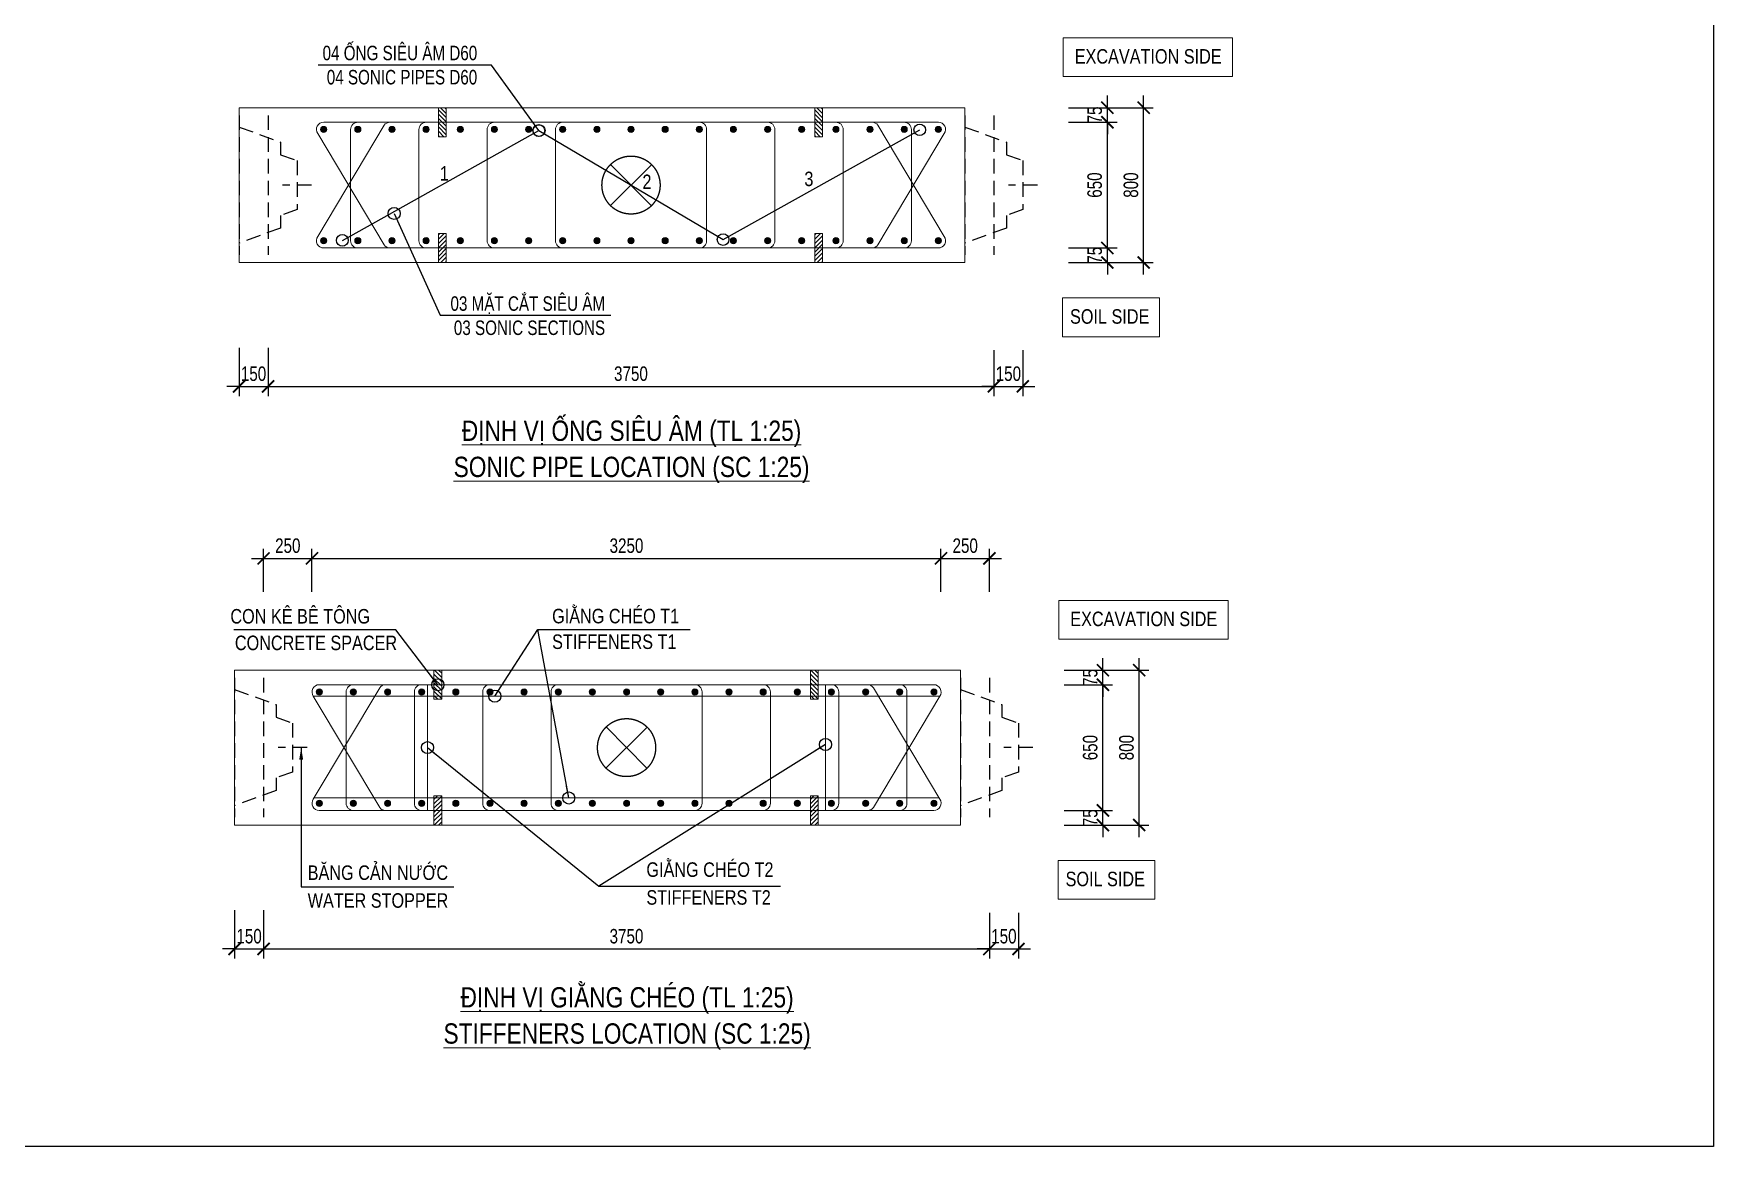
# Model space of a CAD drawing. Header units: millimetres. Extents: x 2746337 to 7547699, y -363432 to 15720.
# Drawn here: x 3215177 to 3249893, y -363432 to -340429 of the extents above; entities that cross this region are included whole.
import ezdxf
from ezdxf.enums import TextEntityAlignment as Align

# ---------------------------------------------------------------- set-up
doc = ezdxf.new("R2010")
doc.units = ezdxf.units.MM
doc.header["$LTSCALE"] = 1200
doc.header["$PDMODE"] = 3
doc.linetypes.add('CENTER', pattern=[2, 1.25, -0.25, 0.25, -0.25])
doc.linetypes.add('HIDDEN', pattern=[0.375, 0.25, -0.125])
for name, color, linetype, lineweight in [('5', 5, 'Continuous', 13), ('BOUND', 3, 'Continuous', 20), ('CWS', 8, 'HIDDEN', 9), ('ENOTE', 2, 'Continuous', 15), ('GRID', 74, 'CENTER', 15), ('K-THUOC', 1, 'Continuous', 18), ('LEADER', 8, 'Continuous', 9), ('MCT', 6, 'Continuous', 20), ('PIPE60', 1, 'Continuous', 25), ('T2HI', 4, 'HIDDEN', 13), ('TEXTMA', 2, 'Continuous', 13), ('TEXTVN', 2, 'Continuous', 20), ('TIE', 4, 'Continuous', 13)]:
    doc.layers.add(name, color=color, linetype=linetype, lineweight=lineweight)
for name, color, linetype in [('CDC.04.HIDDEN', 8, 'HIDDEN'), ('CDC.11.NOTE', 8, 'Continuous'), ('MCSA', 5, 'HIDDEN'), ('MIE', 5, 'HIDDEN')]:
    doc.layers.add(name, color=color, linetype=linetype)
doc.styles.add('DB_Arial', font='arial.ttf', dxfattribs={"width": 0.8})
doc.styles.add('SMTEXT', font='arial.ttf', dxfattribs={"width": 0.75})
doc.dimstyles.new('BSV1-100', dxfattribs={"dimtxt": 300, "dimasz": 250, "dimexe": 200, "dimexo": 0, "dimgap": 108, "dimtad": 1, "dimdec": 0, "dimdsep": 46, "dimtxsty": 'SMTEXT', "dimblk": 'ARCHTICK', "dimcen": 100, "dimdle": 250, "dimclrd": 256, "dimclre": 256, "dimclrt": 1, "dimadec": 0, "dimazin": 0, "dimtfac": 1, "dimtdec": 0, "dimtix": 1, "dimtmove": 2, "dimatfit": 3, "dimfxl": 720, "dimfxlon": 1, "dimtolj": 1, "dimtzin": 0, "dimarcsym": 0})
doc.dimstyles.new('BSV25', dxfattribs={"dimtxt": 300, "dimasz": 250, "dimexe": 200, "dimexo": 0, "dimgap": 108, "dimtad": 1, "dimdec": 0, "dimlfac": 0.25, "dimdsep": 46, "dimtxsty": 'SMTEXT', "dimblk": 'ARCHTICK', "dimcen": 100, "dimdle": 250, "dimclrd": 256, "dimclre": 256, "dimclrt": 2, "dimadec": 0, "dimazin": 0, "dimtfac": 1, "dimtdec": 0, "dimtix": 1, "dimtmove": 2, "dimatfit": 3, "dimfxl": 800, "dimfxlon": 1, "dimtolj": 1, "dimtzin": 0, "dimarcsym": 0})

# ---------------------------------------------------------------- blocks, each defined once
blk = doc.blocks.new('cws800')
at = {"layer": 'CDC.04.HIDDEN'}
for p, q in [((-600, 1440), (-600, -1440)), ((0, 1440), (0, -1440))]:
    blk.add_line(p, q, dxfattribs=at)
for points in [[(0, 1200), (-860, 888), (-860, 627), (-1200, 507), (-1200, -507), (-860, -627), (-860, -888), (0, -1200)], [(-1500, 0), (-900, 0)]]:
    blk.add_lwpolyline(points, dxfattribs=at)
blk = doc.blocks.new('_ArchTick')
at = {"color": 0, "linetype": 'ByBlock', "const_width": 0.15}
blk.add_lwpolyline([(-0.5, -0.5), (0.5, 0.5)], dxfattribs=at)
blk = doc.blocks.new('*D2308')
at = {"layer": 'Defpoints', "color": 0, "transparency": 16777216}
for p in [(3220022, -345001), (3219422, -345161), (3220022, -347722)]:
    blk.add_point(p, dxfattribs=at)
at = {"layer": 'K-THUOC', "lineweight": -2, "transparency": 16777216}
for p, q in [((3219422, -346922), (3219422, -347922)), ((3220022, -346922), (3220022, -347922)), ((3219422, -347722), (3219172, -347722)), ((3219422, -347722), (3220022, -347722)), ((3220022, -347722), (3220272, -347722))]:
    blk.add_line(p, q, dxfattribs=at)
at = {"layer": 'K-THUOC', "lineweight": -2, "transparency": 16777216, "xscale": 250, "yscale": 250, "zscale": 250}
blk.add_blockref('_ArchTick', (3219422, -347722), dxfattribs=at)
at = {"layer": 'K-THUOC', "lineweight": -2, "transparency": 16777216, "xscale": 250, "yscale": 250, "zscale": 250, "rotation": 180}
blk.add_blockref('_ArchTick', (3220022, -347722), dxfattribs=at)
at = {"layer": 'K-THUOC', "color": 2, "transparency": 16777216, "insert": (3219722, -347461), "char_height": 300, "attachment_point": 5, "style": 'SMTEXT'}
blk.add_mtext('\\A1;150', dxfattribs=at)
blk = doc.blocks.new('*D2309')
at = {"layer": 'Defpoints', "color": 0, "transparency": 16777216}
for p in [(3235022, -346972), (3235622, -346972), (3235622, -347722)]:
    blk.add_point(p, dxfattribs=at)
at = {"layer": 'K-THUOC', "lineweight": -2, "transparency": 16777216}
for p, q in [((3235022, -346972), (3235022, -347922)), ((3235622, -346972), (3235622, -347922)), ((3235022, -347722), (3234772, -347722)), ((3235022, -347722), (3235622, -347722)), ((3235622, -347722), (3235872, -347722))]:
    blk.add_line(p, q, dxfattribs=at)
at = {"layer": 'K-THUOC', "lineweight": -2, "transparency": 16777216, "xscale": 250, "yscale": 250, "zscale": 250}
blk.add_blockref('_ArchTick', (3235022, -347722), dxfattribs=at)
at = {"layer": 'K-THUOC', "lineweight": -2, "transparency": 16777216, "xscale": 250, "yscale": 250, "zscale": 250, "rotation": 180}
blk.add_blockref('_ArchTick', (3235622, -347722), dxfattribs=at)
at = {"layer": 'K-THUOC', "color": 2, "transparency": 16777216, "insert": (3235322, -347461), "char_height": 300, "attachment_point": 5, "style": 'SMTEXT'}
blk.add_mtext('\\A1;150', dxfattribs=at)
blk = doc.blocks.new('*D2312')
at = {"layer": 'Defpoints', "color": 0, "transparency": 16777216}
for p in [(3220022, -345001), (3235022, -346972), (3235022, -347722)]:
    blk.add_point(p, dxfattribs=at)
at = {"layer": 'K-THUOC', "lineweight": -2, "transparency": 16777216}
for p, q in [((3220022, -346922), (3220022, -347922)), ((3235022, -346972), (3235022, -347922)), ((3219772, -347722), (3235272, -347722))]:
    blk.add_line(p, q, dxfattribs=at)
at = {"layer": 'K-THUOC', "lineweight": -2, "transparency": 16777216, "xscale": 250, "yscale": 250, "zscale": 250, "rotation": 180}
blk.add_blockref('_ArchTick', (3220022, -347722), dxfattribs=at)
at = {"layer": 'K-THUOC', "lineweight": -2, "transparency": 16777216, "xscale": 250, "yscale": 250, "zscale": 250}
blk.add_blockref('_ArchTick', (3235022, -347722), dxfattribs=at)
at = {"layer": 'K-THUOC', "color": 2, "transparency": 16777216, "insert": (3227522, -347461), "char_height": 300, "attachment_point": 5, "style": 'SMTEXT'}
blk.add_mtext('\\A1;3750', dxfattribs=at)
blk = doc.blocks.new('mct1')
at = {"lineweight": 9}
h = blk.add_hatch(color=256, dxfattribs=at)
h.dxf.hatch_style = 1
h.paths.add_polyline_path([(-16, 0, 1), (16, 0, 1)])
blk.add_circle((0, 0), 16, dxfattribs=at)
blk = doc.blocks.new('sp')
at = {"layer": '5', "lineweight": 20}
h = blk.add_hatch(dxfattribs=at)
h.set_pattern_fill('ANSI31', color=256, scale=500)
h.set_pattern_definition([(45, (0, 0), (-44.194, 44.194), [])])
h.paths.add_polyline_path([(80, 300), (-80, 300), (-80, -300), (80, -300)])
blk.add_lwpolyline([(-80, -300), (80, -300), (80, 300), (-80, 300)], close=True, dxfattribs=at)
blk = doc.blocks.new('*D2314')
at = {"layer": 'Defpoints', "color": 0, "transparency": 16777216}
for p in [(3236618, -341961), (3238118, -341961), (3236618, -345161)]:
    blk.add_point(p, dxfattribs=at)
at = {"layer": 'K-THUOC', "lineweight": -2, "transparency": 16777216}
for p, q in [((3238118, -345411), (3238118, -341711)), ((3237318, -341961), (3238318, -341961)), ((3237318, -345161), (3238318, -345161))]:
    blk.add_line(p, q, dxfattribs=at)
at = {"layer": 'K-THUOC', "lineweight": -2, "transparency": 16777216, "xscale": 250, "yscale": 250, "zscale": 250}
for p, rotation in [((3238118, -341961), 90), ((3238118, -345161), 270)]:
    blk.add_blockref('_ArchTick', p, dxfattribs=dict(at, rotation=rotation))
at = {"layer": 'K-THUOC', "color": 2, "transparency": 16777216, "insert": (3237856, -343561), "char_height": 300, "attachment_point": 5, "rotation": 90, "style": 'SMTEXT'}
blk.add_mtext('\\A1;800', dxfattribs=at)
blk = doc.blocks.new('*D2315')
at = {"layer": 'Defpoints', "color": 0, "transparency": 16777216}
for p in [(3236618, -344861), (3237368, -344861), (3236259, -345161)]:
    blk.add_point(p, dxfattribs=at)
at = {"layer": 'K-THUOC', "lineweight": -2, "transparency": 16777216}
for p, q in [((3237368, -344861), (3237368, -344611)), ((3236618, -344861), (3237568, -344861)), ((3237368, -345161), (3237368, -344861)), ((3236568, -345161), (3237568, -345161)), ((3237368, -345161), (3237368, -345411))]:
    blk.add_line(p, q, dxfattribs=at)
at = {"layer": 'K-THUOC', "lineweight": -2, "transparency": 16777216, "xscale": 250, "yscale": 250, "zscale": 250}
for p, rotation in [((3237368, -344861), 270), ((3237368, -345161), 90)]:
    blk.add_blockref('_ArchTick', p, dxfattribs=dict(at, rotation=rotation))
at = {"layer": 'K-THUOC', "color": 2, "transparency": 16777216, "insert": (3237107, -345011), "char_height": 300, "attachment_point": 5, "rotation": 90, "style": 'SMTEXT'}
blk.add_mtext('\\A1;75', dxfattribs=at)
blk = doc.blocks.new('*D2316')
at = {"layer": 'Defpoints', "color": 0, "transparency": 16777216}
for p in [(3236259, -342261), (3237368, -342261), (3236259, -344861)]:
    blk.add_point(p, dxfattribs=at)
at = {"layer": 'K-THUOC', "lineweight": -2, "transparency": 16777216}
for p, q in [((3236568, -342261), (3237568, -342261)), ((3237368, -345111), (3237368, -342011)), ((3236568, -344861), (3237568, -344861))]:
    blk.add_line(p, q, dxfattribs=at)
at = {"layer": 'K-THUOC', "lineweight": -2, "transparency": 16777216, "xscale": 250, "yscale": 250, "zscale": 250}
for p, rotation in [((3237368, -342261), 90), ((3237368, -344861), 270)]:
    blk.add_blockref('_ArchTick', p, dxfattribs=dict(at, rotation=rotation))
at = {"layer": 'K-THUOC', "color": 2, "transparency": 16777216, "insert": (3237106, -343561), "char_height": 300, "attachment_point": 5, "rotation": 90, "style": 'SMTEXT'}
blk.add_mtext('\\A1;650', dxfattribs=at)
blk = doc.blocks.new('*D2317')
at = {"layer": 'Defpoints', "color": 0, "transparency": 16777216}
for p in [(3236259, -341961), (3236259, -342261), (3237368, -341961)]:
    blk.add_point(p, dxfattribs=at)
at = {"layer": 'K-THUOC', "lineweight": -2, "transparency": 16777216}
for p, q in [((3237368, -341961), (3237368, -341711)), ((3236568, -341961), (3237568, -341961)), ((3236568, -342261), (3237568, -342261)), ((3237368, -342261), (3237368, -341961)), ((3237368, -342261), (3237368, -342511))]:
    blk.add_line(p, q, dxfattribs=at)
at = {"layer": 'K-THUOC', "lineweight": -2, "transparency": 16777216, "xscale": 250, "yscale": 250, "zscale": 250}
for p, rotation in [((3237368, -341961), 270), ((3237368, -342261), 90)]:
    blk.add_blockref('_ArchTick', p, dxfattribs=dict(at, rotation=rotation))
at = {"layer": 'K-THUOC', "color": 2, "transparency": 16777216, "insert": (3237107, -342111), "char_height": 300, "attachment_point": 5, "rotation": 90, "style": 'SMTEXT'}
blk.add_mtext('\\A1;75', dxfattribs=at)
blk = doc.blocks.new('tremie')
at = {"layer": 'MIE', "color": 74, "ltscale": 1000}
for p, q in [((424, -424), (-424, 424)), ((424, 424), (-424, -424))]:
    blk.add_line(p, q, dxfattribs=at)
at = {"layer": 'MIE', "ltscale": 500}
blk.add_circle((0, 0), 600, dxfattribs=at)
blk = doc.blocks.new('*D2298')
at = {"layer": 'Defpoints', "color": 0, "transparency": 16777216}
for p in [(3219330, -356789), (3219930, -356629), (3219930, -359351)]:
    blk.add_point(p, dxfattribs=at)
at = {"layer": 'K-THUOC', "lineweight": -2, "transparency": 16777216}
for p, q in [((3219330, -358551), (3219330, -359551)), ((3219930, -358551), (3219930, -359551)), ((3219330, -359351), (3219080, -359351)), ((3219330, -359351), (3219930, -359351)), ((3219930, -359351), (3220180, -359351))]:
    blk.add_line(p, q, dxfattribs=at)
at = {"layer": 'K-THUOC', "lineweight": -2, "transparency": 16777216, "xscale": 250, "yscale": 250, "zscale": 250}
blk.add_blockref('_ArchTick', (3219330, -359351), dxfattribs=at)
at = {"layer": 'K-THUOC', "lineweight": -2, "transparency": 16777216, "xscale": 250, "yscale": 250, "zscale": 250, "rotation": 180}
blk.add_blockref('_ArchTick', (3219930, -359351), dxfattribs=at)
at = {"layer": 'K-THUOC', "color": 2, "transparency": 16777216, "insert": (3219630, -359089), "char_height": 300, "attachment_point": 5, "style": 'SMTEXT'}
blk.add_mtext('\\A1;150', dxfattribs=at)
blk = doc.blocks.new('*D2299')
at = {"layer": 'Defpoints', "color": 0, "transparency": 16777216}
for p in [(3234930, -358601), (3235530, -358601), (3235530, -359351)]:
    blk.add_point(p, dxfattribs=at)
at = {"layer": 'K-THUOC', "lineweight": -2, "transparency": 16777216}
for p, q in [((3234930, -358601), (3234930, -359551)), ((3235530, -358601), (3235530, -359551)), ((3234930, -359351), (3234680, -359351)), ((3234930, -359351), (3235530, -359351)), ((3235530, -359351), (3235780, -359351))]:
    blk.add_line(p, q, dxfattribs=at)
at = {"layer": 'K-THUOC', "lineweight": -2, "transparency": 16777216, "xscale": 250, "yscale": 250, "zscale": 250}
blk.add_blockref('_ArchTick', (3234930, -359351), dxfattribs=at)
at = {"layer": 'K-THUOC', "lineweight": -2, "transparency": 16777216, "xscale": 250, "yscale": 250, "zscale": 250, "rotation": 180}
blk.add_blockref('_ArchTick', (3235530, -359351), dxfattribs=at)
at = {"layer": 'K-THUOC', "color": 2, "transparency": 16777216, "insert": (3235230, -359089), "char_height": 300, "attachment_point": 5, "style": 'SMTEXT'}
blk.add_mtext('\\A1;150', dxfattribs=at)
blk = doc.blocks.new('*D2300')
at = {"layer": 'Defpoints', "color": 0, "transparency": 16777216}
for p in [(3220930, -351277), (3219930, -351968), (3220930, -351968)]:
    blk.add_point(p, dxfattribs=at)
at = {"layer": 'K-THUOC', "lineweight": -2, "transparency": 16777216}
for p, q in [((3219680, -351277), (3221180, -351277)), ((3219930, -351968), (3219930, -351077)), ((3220930, -351968), (3220930, -351077))]:
    blk.add_line(p, q, dxfattribs=at)
at = {"layer": 'K-THUOC', "lineweight": -2, "transparency": 16777216, "xscale": 250, "yscale": 250, "zscale": 250, "rotation": 180}
blk.add_blockref('_ArchTick', (3219930, -351277), dxfattribs=at)
at = {"layer": 'K-THUOC', "lineweight": -2, "transparency": 16777216, "xscale": 250, "yscale": 250, "zscale": 250}
blk.add_blockref('_ArchTick', (3220930, -351277), dxfattribs=at)
at = {"layer": 'K-THUOC', "color": 2, "transparency": 16777216, "insert": (3220430, -351016), "char_height": 300, "attachment_point": 5, "style": 'SMTEXT'}
blk.add_mtext('\\A1;250', dxfattribs=at)
blk = doc.blocks.new('*D2301')
at = {"layer": 'Defpoints', "color": 0, "transparency": 16777216}
for p in [(3233929, -351277), (3220930, -351968), (3233929, -351968)]:
    blk.add_point(p, dxfattribs=at)
at = {"layer": 'K-THUOC', "lineweight": -2, "transparency": 16777216}
for p, q in [((3220680, -351277), (3234179, -351277)), ((3220930, -351968), (3220930, -351077)), ((3233929, -351968), (3233929, -351077))]:
    blk.add_line(p, q, dxfattribs=at)
at = {"layer": 'K-THUOC', "lineweight": -2, "transparency": 16777216, "xscale": 250, "yscale": 250, "zscale": 250, "rotation": 180}
blk.add_blockref('_ArchTick', (3220930, -351277), dxfattribs=at)
at = {"layer": 'K-THUOC', "lineweight": -2, "transparency": 16777216, "xscale": 250, "yscale": 250, "zscale": 250}
blk.add_blockref('_ArchTick', (3233929, -351277), dxfattribs=at)
at = {"layer": 'K-THUOC', "color": 2, "transparency": 16777216, "insert": (3227430, -351016), "char_height": 300, "attachment_point": 5, "style": 'SMTEXT'}
blk.add_mtext('\\A1;3250', dxfattribs=at)
blk = doc.blocks.new('*D2302')
at = {"layer": 'Defpoints', "color": 0, "transparency": 16777216}
for p in [(3219930, -356629), (3234930, -358601), (3234930, -359351)]:
    blk.add_point(p, dxfattribs=at)
at = {"layer": 'K-THUOC', "lineweight": -2, "transparency": 16777216}
for p, q in [((3219930, -358551), (3219930, -359551)), ((3234930, -358601), (3234930, -359551)), ((3219680, -359351), (3235180, -359351))]:
    blk.add_line(p, q, dxfattribs=at)
at = {"layer": 'K-THUOC', "lineweight": -2, "transparency": 16777216, "xscale": 250, "yscale": 250, "zscale": 250, "rotation": 180}
blk.add_blockref('_ArchTick', (3219930, -359351), dxfattribs=at)
at = {"layer": 'K-THUOC', "lineweight": -2, "transparency": 16777216, "xscale": 250, "yscale": 250, "zscale": 250}
blk.add_blockref('_ArchTick', (3234930, -359351), dxfattribs=at)
at = {"layer": 'K-THUOC', "color": 2, "transparency": 16777216, "insert": (3227430, -359089), "char_height": 300, "attachment_point": 5, "style": 'SMTEXT'}
blk.add_mtext('\\A1;3750', dxfattribs=at)
blk = doc.blocks.new('*D2303')
at = {"layer": 'Defpoints', "color": 0, "transparency": 16777216}
for p in [(3234930, -351277), (3233929, -351968), (3234930, -351968)]:
    blk.add_point(p, dxfattribs=at)
at = {"layer": 'K-THUOC', "lineweight": -2, "transparency": 16777216}
for p, q in [((3233679, -351277), (3235180, -351277)), ((3233929, -351968), (3233929, -351077)), ((3234930, -351968), (3234930, -351077))]:
    blk.add_line(p, q, dxfattribs=at)
at = {"layer": 'K-THUOC', "lineweight": -2, "transparency": 16777216, "xscale": 250, "yscale": 250, "zscale": 250, "rotation": 180}
blk.add_blockref('_ArchTick', (3233929, -351277), dxfattribs=at)
at = {"layer": 'K-THUOC', "lineweight": -2, "transparency": 16777216, "xscale": 250, "yscale": 250, "zscale": 250}
blk.add_blockref('_ArchTick', (3234930, -351277), dxfattribs=at)
at = {"layer": 'K-THUOC', "color": 2, "transparency": 16777216, "insert": (3234430, -351016), "char_height": 300, "attachment_point": 5, "style": 'SMTEXT'}
blk.add_mtext('\\A1;250', dxfattribs=at)
blk = doc.blocks.new('*D2304')
at = {"layer": 'Defpoints', "color": 0, "transparency": 16777216}
for p in [(3236526, -353589), (3238026, -353589), (3236526, -356789)]:
    blk.add_point(p, dxfattribs=at)
at = {"layer": 'K-THUOC', "lineweight": -2, "transparency": 16777216}
for p, q in [((3238026, -357039), (3238026, -353339)), ((3237226, -353589), (3238226, -353589)), ((3237226, -356789), (3238226, -356789))]:
    blk.add_line(p, q, dxfattribs=at)
at = {"layer": 'K-THUOC', "lineweight": -2, "transparency": 16777216, "xscale": 250, "yscale": 250, "zscale": 250}
for p, rotation in [((3238026, -353589), 90), ((3238026, -356789), 270)]:
    blk.add_blockref('_ArchTick', p, dxfattribs=dict(at, rotation=rotation))
at = {"layer": 'K-THUOC', "color": 2, "transparency": 16777216, "insert": (3237764, -355189), "char_height": 300, "attachment_point": 5, "rotation": 90, "style": 'SMTEXT'}
blk.add_mtext('\\A1;800', dxfattribs=at)
blk = doc.blocks.new('*D2305')
at = {"layer": 'Defpoints', "color": 0, "transparency": 16777216}
for p in [(3236526, -356489), (3237276, -356489), (3236167, -356789)]:
    blk.add_point(p, dxfattribs=at)
at = {"layer": 'K-THUOC', "lineweight": -2, "transparency": 16777216}
for p, q in [((3236526, -356489), (3237476, -356489)), ((3237276, -356489), (3237276, -356239)), ((3237276, -356789), (3237276, -356489)), ((3236476, -356789), (3237476, -356789)), ((3237276, -356789), (3237276, -357039))]:
    blk.add_line(p, q, dxfattribs=at)
at = {"layer": 'K-THUOC', "lineweight": -2, "transparency": 16777216, "xscale": 250, "yscale": 250, "zscale": 250}
for p, rotation in [((3237276, -356489), 270), ((3237276, -356789), 90)]:
    blk.add_blockref('_ArchTick', p, dxfattribs=dict(at, rotation=rotation))
at = {"layer": 'K-THUOC', "color": 2, "transparency": 16777216, "insert": (3237015, -356639), "char_height": 300, "attachment_point": 5, "rotation": 90, "style": 'SMTEXT'}
blk.add_mtext('\\A1;75', dxfattribs=at)
blk = doc.blocks.new('*D2306')
at = {"layer": 'Defpoints', "color": 0, "transparency": 16777216}
for p in [(3236167, -353889), (3237276, -353889), (3236167, -356489)]:
    blk.add_point(p, dxfattribs=at)
at = {"layer": 'K-THUOC', "lineweight": -2, "transparency": 16777216}
for p, q in [((3237276, -356739), (3237276, -353639)), ((3236476, -353889), (3237476, -353889)), ((3236476, -356489), (3237476, -356489))]:
    blk.add_line(p, q, dxfattribs=at)
at = {"layer": 'K-THUOC', "lineweight": -2, "transparency": 16777216, "xscale": 250, "yscale": 250, "zscale": 250}
for p, rotation in [((3237276, -353889), 90), ((3237276, -356489), 270)]:
    blk.add_blockref('_ArchTick', p, dxfattribs=dict(at, rotation=rotation))
at = {"layer": 'K-THUOC', "color": 2, "transparency": 16777216, "insert": (3237014, -355189), "char_height": 300, "attachment_point": 5, "rotation": 90, "style": 'SMTEXT'}
blk.add_mtext('\\A1;650', dxfattribs=at)
blk = doc.blocks.new('*D2307')
at = {"layer": 'Defpoints', "color": 0, "transparency": 16777216}
for p in [(3236167, -353589), (3237276, -353589), (3236167, -353889)]:
    blk.add_point(p, dxfattribs=at)
at = {"layer": 'K-THUOC', "lineweight": -2, "transparency": 16777216}
for p, q in [((3237276, -353589), (3237276, -353339)), ((3236476, -353589), (3237476, -353589)), ((3237276, -353889), (3237276, -353589)), ((3236476, -353889), (3237476, -353889)), ((3237276, -353889), (3237276, -354139))]:
    blk.add_line(p, q, dxfattribs=at)
at = {"layer": 'K-THUOC', "lineweight": -2, "transparency": 16777216, "xscale": 250, "yscale": 250, "zscale": 250}
for p, rotation in [((3237276, -353589), 270), ((3237276, -353889), 90)]:
    blk.add_blockref('_ArchTick', p, dxfattribs=dict(at, rotation=rotation))
at = {"layer": 'K-THUOC', "color": 2, "transparency": 16777216, "insert": (3237015, -353739), "char_height": 300, "attachment_point": 5, "rotation": 90, "style": 'SMTEXT'}
blk.add_mtext('\\A1;75', dxfattribs=at)

msp = doc.modelspace()

# ---------------------------------------------------------------- linework, layer by layer
msp.add_lwpolyline([(3156375.6, -286280), (3249892.9, -286280), (3249892.9, -363432.4), (3156375.6, -363432.4)], close=True)
at = {"layer": 'BOUND'}
for points in [[(3219422.3, -345160.6), (3234422.3, -345160.6), (3234422.3, -341960.6), (3219422.3, -341960.6)], [(3219330.3, -356788.8), (3234330.3, -356788.8), (3234330.3, -353588.8), (3219330.3, -353588.8)]]:
    msp.add_lwpolyline(points, close=True, dxfattribs=at)
at = {"layer": 'ENOTE'}
for points in [[(3236454.3, -340518.1), (3239954.3, -340518.1), (3239954.3, -341318.1), (3236454.3, -341318.1)], [(3236443.7, -345894.7), (3238443.7, -345894.7), (3238443.7, -346694.7), (3236443.7, -346694.7)], [(3236362.3, -352146.2), (3239862.3, -352146.2), (3239862.3, -352946.2), (3236362.3, -352946.2)], [(3236351.7, -357522.8), (3238351.7, -357522.8), (3238351.7, -358322.8), (3236351.7, -358322.8)]]:
    msp.add_lwpolyline(points, close=True, dxfattribs=at)
at = {"layer": 'MCSA', "color": 5, "ltscale": 1000}
for points in [[(3221557.5, -344702.8), (3225620.9, -342434.3), (3229426.2, -344687)], [(3229426.2, -344687), (3233489.6, -342418.5)]]:
    msp.add_lwpolyline(points, dxfattribs=at)
at = {"layer": 'PIPE60'}
for centre in [(3233489.6, -342418.5), (3225620.9, -342434.3), (3221557.5, -344702.8), (3229426.2, -344687)]:
    msp.add_circle(centre, 120, dxfattribs=at)
at = {"layer": 'T2HI', "color": 1, "ltscale": 1000}
for p, q in [((3223318.8, -353888.8), (3223318.8, -356488.8)), ((3231544.2, -353888.8), (3231544.2, -356488.8)), ((3220956.7, -354123.9), (3233906.3, -354123.9)), ((3220972.8, -356230.3), (3233892.3, -356230.3))]:
    msp.add_line(p, q, dxfattribs=at)
at = {"layer": 'TIE', "lineweight": 20}
for points in [[(3222544, -342260.6, 0.244599), (3222421.2, -342324.6), (3221049.4, -344624.6, 0.6069433), (3221172.3, -344860.6), (3233874.8, -344860.6, 0.6069433), (3233997.6, -344624.6), (3232625.9, -342324.6, 0.244599), (3232503, -342260.6)], [(3232503, -344860.6, 0.244599), (3232625.9, -344796.7), (3233997.6, -342496.7, 0.6069433), (3233874.8, -342260.6), (3221172.3, -342260.6, 0.6069433), (3221049.4, -342496.7), (3222421.2, -344796.7, 0.244599), (3222544, -344860.6)], [(3222452, -353888.8, 0.244599), (3222329.2, -353952.7), (3220957.4, -356252.7, 0.6069433), (3221080.3, -356488.8), (3233782.8, -356488.8, 0.6069433), (3233905.6, -356252.7), (3232533.9, -353952.7, 0.244599), (3232411, -353888.8)], [(3232411, -356488.8, 0.244599), (3232533.9, -356424.9), (3233905.6, -354124.9, 0.6069433), (3233782.8, -353888.8), (3221080.3, -353888.8, 0.6069433), (3220957.4, -354124.9), (3222329.2, -356424.9, 0.244599), (3222452, -356488.8)]]:
    msp.add_lwpolyline(points, format="xyb", dxfattribs=at)
at = {"layer": 'TIE'}
for points in [[(3222328, -344860.6), (3221878, -344860.6, -0.4142136), (3221728, -344710.6), (3221728, -342410.6, -0.4142136), (3221878, -342260.6), (3222328, -342260.6)], [(3223739.3, -344860.6), (3223289.3, -344860.6, -0.4142136), (3223139.3, -344710.6), (3223139.3, -342410.6, -0.4142136), (3223289.3, -342260.6), (3223739.3, -342260.6)], [(3225150.7, -344860.6), (3224700.7, -344860.6, -0.4142136), (3224550.7, -344710.6), (3224550.7, -342410.6, -0.4142136), (3224700.7, -342260.6), (3225150.7, -342260.6)], [(3226562.1, -344860.6), (3226112.1, -344860.6, -0.4142136), (3225962.1, -344710.6), (3225962.1, -342410.6, -0.4142136), (3226112.1, -342260.6), (3226562.1, -342260.6)], [(3228484.9, -344860.6), (3228934.9, -344860.6, 0.4142136), (3229084.9, -344710.6), (3229084.9, -342410.6, 0.4142136), (3228934.9, -342260.6), (3228484.9, -342260.6)], [(3229896.3, -344860.6), (3230346.3, -344860.6, 0.4142136), (3230496.3, -344710.6), (3230496.3, -342410.6, 0.4142136), (3230346.3, -342260.6), (3229896.3, -342260.6)], [(3231307.7, -344860.6), (3231757.7, -344860.6, 0.4142136), (3231907.7, -344710.6), (3231907.7, -342410.6, 0.4142136), (3231757.7, -342260.6), (3231307.7, -342260.6)], [(3232719.1, -344860.6), (3233169.1, -344860.6, 0.4142136), (3233319.1, -344710.6), (3233319.1, -342410.6, 0.4142136), (3233169.1, -342260.6), (3232719.1, -342260.6)], [(3222236, -356488.8), (3221786, -356488.8, -0.4142136), (3221636, -356338.8), (3221636, -354038.8, -0.4142136), (3221786, -353888.8), (3222236, -353888.8)], [(3223647.3, -356488.8), (3223197.3, -356488.8, -0.4142136), (3223047.3, -356338.8), (3223047.3, -354038.8, -0.4142136), (3223197.3, -353888.8), (3223647.3, -353888.8)], [(3225058.7, -356488.8), (3224608.7, -356488.8, -0.4142136), (3224458.7, -356338.8), (3224458.7, -354038.8, -0.4142136), (3224608.7, -353888.8), (3225058.7, -353888.8)], [(3226470.1, -356488.8), (3226020.1, -356488.8, -0.4142136), (3225870.1, -356338.8), (3225870.1, -354038.8, -0.4142136), (3226020.1, -353888.8), (3226470.1, -353888.8)], [(3228392.9, -356488.8), (3228842.9, -356488.8, 0.4142136), (3228992.9, -356338.8), (3228992.9, -354038.8, 0.4142136), (3228842.9, -353888.8), (3228392.9, -353888.8)], [(3229804.3, -356488.8), (3230254.3, -356488.8, 0.4142136), (3230404.3, -356338.8), (3230404.3, -354038.8, 0.4142136), (3230254.3, -353888.8), (3229804.3, -353888.8)], [(3231215.7, -356488.8), (3231665.7, -356488.8, 0.4142136), (3231815.7, -356338.8), (3231815.7, -354038.8, 0.4142136), (3231665.7, -353888.8), (3231215.7, -353888.8)], [(3232627.1, -356488.8), (3233077.1, -356488.8, 0.4142136), (3233227.1, -356338.8), (3233227.1, -354038.8, 0.4142136), (3233077.1, -353888.8), (3232627.1, -353888.8)]]:
    msp.add_lwpolyline(points, format="xyb", dxfattribs=at)

# ---------------------------------------------------------------- block references
at = {"layer": 'CWS', "xscale": -1}
for p in [(3219422.3, -343560.6), (3234422.3, -343560.6), (3219330.3, -355188.8), (3234330.3, -355188.8)]:
    msp.add_blockref('cws800', p, dxfattribs=at)
at = {"layer": 'ENOTE', "xscale": -1}
for p in [(3223623.1, -342260.6), (3231402.5, -342260.6), (3223531.1, -353888.8), (3231310.5, -353888.8)]:
    msp.add_blockref('sp', p, dxfattribs=at)
at = {"layer": 'ENOTE', "rotation": 180}
for p in [(3223623.1, -344860.6), (3231402.5, -344860.6), (3223531.1, -356488.8), (3231310.5, -356488.8)]:
    msp.add_blockref('sp', p, dxfattribs=at)
at = {"layer": 'GRID', "rotation": 269.672406155841}
for p in [(3227523.5, -343560.6), (3227431.5, -355188.8)]:
    msp.add_blockref('tremie', p, dxfattribs=at)
at = {"layer": 'MCT', "xscale": -4, "yscale": 4, "zscale": 4, "rotation": 180}
for p in [(3221172.3, -342410.6), (3221878, -342410.6), (3222583.6, -342410.6), (3223289.3, -342410.6), (3223995, -342410.6), (3224700.7, -342410.6), (3225406.4, -342410.6), (3226112.1, -342410.6), (3226817.8, -342410.6), (3227523.5, -342410.6), (3228229.2, -342410.6), (3228934.9, -342410.6), (3229640.6, -342410.6), (3230346.3, -342410.6), (3231052, -342410.6), (3231757.7, -342410.6), (3232463.4, -342410.6), (3233169.1, -342410.6), (3233874.8, -342410.6), (3221080.3, -354038.8), (3221786, -354038.8), (3222491.7, -354038.8), (3223197.3, -354038.8), (3223903, -354038.8), (3224608.7, -354038.8), (3225314.4, -354038.8), (3226020.1, -354038.8), (3226725.8, -354038.8), (3227431.5, -354038.8), (3228137.2, -354038.8), (3228842.9, -354038.8), (3229548.6, -354038.8), (3230254.3, -354038.8), (3230960, -354038.8), (3231665.7, -354038.8), (3232371.4, -354038.8), (3233077.1, -354038.8), (3233782.8, -354038.8)]:
    msp.add_blockref('mct1', p, dxfattribs=at)
at = {"layer": 'MCT', "xscale": 4, "yscale": 4, "zscale": 4}
for p in [(3221172.3, -344710.6), (3221878, -344710.6), (3222583.6, -344710.6), (3223289.3, -344710.6), (3223995, -344710.6), (3224700.7, -344710.6), (3225406.4, -344710.6), (3226112.1, -344710.6), (3226817.8, -344710.6), (3227523.5, -344710.6), (3228229.2, -344710.6), (3228934.9, -344710.6), (3229640.6, -344710.6), (3230346.3, -344710.6), (3231052, -344710.6), (3231757.7, -344710.6), (3232463.4, -344710.6), (3233169.1, -344710.6), (3233874.8, -344710.6), (3221080.3, -356338.8), (3221786, -356338.8), (3222491.7, -356338.8), (3223197.3, -356338.8), (3223903, -356338.8), (3224608.7, -356338.8), (3225314.4, -356338.8), (3226020.1, -356338.8), (3226725.8, -356338.8), (3227431.5, -356338.8), (3228137.2, -356338.8), (3228842.9, -356338.8), (3229548.6, -356338.8), (3230254.3, -356338.8), (3230960, -356338.8), (3231665.7, -356338.8), (3232371.4, -356338.8), (3233077.1, -356338.8), (3233782.8, -356338.8)]:
    msp.add_blockref('mct1', p, dxfattribs=at)

# ---------------------------------------------------------------- texts
at = {"layer": 'TEXTMA', "style": 'DB_Arial', "width": 0.8}
for s, p in [('BĂNG CẢN NƯỚC', (3220841.5, -357923.8)), ('WATER STOPPER', (3220841.5, -358498.8))]:
    msp.add_text(s, height=300, rotation=360, dxfattribs=at).set_placement(p)
at = {"layer": 'TEXTVN', "lineweight": 20, "style": 'SMTEXT', "width": 0.75}
for s, p in [('04 ỐNG SIÊU ÂM D60', (3224345, -340980)), ('04 SONIC PIPES D60', (3224345, -341480)), ('03 MẶT CẮT SIÊU ÂM', (3226988, -346159.8)), ('03 SONIC SECTIONS', (3226988, -346659.8))]:
    msp.add_text(s, height=300, dxfattribs=at).set_placement(p, align=Align.RIGHT)
at = {"layer": 'TEXTVN', "style": 'DB_Arial', "width": 0.8}
for p in [(3236693.5, -341049.8), (3236601.5, -352677.9)]:
    msp.add_text('EXCAVATION SIDE', height=300, dxfattribs=at).set_placement(p)
for s, p in [('1', (3223667.4, -343467.4)), ('2', (3227852.4, -343642.3)), ('3', (3231199.5, -343582.4))]:
    msp.add_text(s, height=300, rotation=360, dxfattribs=at).set_placement(p, align=Align.CENTER)
for p in [(3238235.8, -346426.4), (3238143.8, -358054.5)]:
    msp.add_text('SOIL SIDE', height=300, dxfattribs=at).set_placement(p, align=Align.RIGHT)
for s, p in [('%%UĐỊNH VỊ ỐNG SIÊU ÂM (TL 1:25)', (3227534.7, -348637.9)), ('%%USONIC PIPE LOCATION (SC 1:25)', (3227534.7, -349437.9)), ('%%UĐỊNH VỊ GIẰNG CHÉO (TL 1:25)', (3227442.7, -360350.6)), ('%%USTIFFENERS LOCATION (SC 1:25)', (3227442.7, -361150.6))]:
    msp.add_text(s, height=420, rotation=360, dxfattribs=at).set_placement(p, align=Align.MIDDLE)
for s, p in [('CON KÊ BÊ TÔNG', (3219243.3, -352624)), ('GIẰNG CHÉO T1', (3225892.6, -352619.8)), (' CONCRETE SPACER', (3219243.3, -353174)), ('STIFFENERS T1', (3225892.6, -353149.8)), ('GIẰNG CHÉO T2', (3227841.3, -357860.6)), ('STIFFENERS T2', (3227841.3, -358435.6))]:
    msp.add_text(s, height=300, rotation=360, dxfattribs=at).set_placement(p)

# ---------------------------------------------------------------- dimensions: what is measured, and where the dimension line sits
at = {"layer": 'K-THUOC'}
for base, p1, p2, picture, middle in [((3237367.5, -341960.6), (3236259.5, -342260.6), (3236259.5, -341960.6), '*D2317', (3237107, -342110.6)), ((3238117.5, -341960.6), (3236617.5, -345160.6), (3236617.5, -341960.6), '*D2314', (3237856.4, -343560.6)), ((3237367.5, -342260.6), (3236259.5, -344860.6), (3236259.5, -342260.6), '*D2316', (3237106.4, -343560.6)), ((3237367.5, -344860.6), (3236259.5, -345160.6), (3236617.5, -344860.6), '*D2315', (3237107, -345010.6)), ((3237275.6, -353588.8), (3236167.5, -353888.8), (3236167.5, -353588.8), '*D2307', (3237015, -353738.8)), ((3238025.6, -353588.8), (3236525.6, -356788.8), (3236525.6, -353588.8), '*D2304', (3237764.4, -355188.8)), ((3237275.6, -353888.8), (3236167.5, -356488.8), (3236167.5, -353888.8), '*D2306', (3237014.4, -355188.8)), ((3237275.6, -356488.8), (3236167.5, -356788.8), (3236525.6, -356488.8), '*D2305', (3237015, -356638.8))]:
    dim = msp.add_linear_dim(base=base, p1=p1, p2=p2, angle=90, dimstyle='BSV25', dxfattribs=at)
    dim.commit()
    dim.dimension.update_dxf_attribs({"geometry": picture, "text_midpoint": middle})
for base, p1, p2, picture, middle in [((3220022.3, -347722.5), (3219422.3, -345160.6), (3220022.3, -345000.9), '*D2308', (3219722.3, -347461.3)), ((3235022.3, -347722.5), (3220022.3, -345000.9), (3235022.3, -346972.5), '*D2312', (3227522.3, -347461.2)), ((3235622.3, -347722.5), (3235022.3, -346972.5), (3235622.3, -346972.5), '*D2309', (3235322.3, -347461.3)), ((3220930.3, -351277.1), (3219930.3, -351968.1), (3220930.3, -351968.1), '*D2300', (3220430.3, -351015.9)), ((3233928.8, -351277.1), (3220930.3, -351968.1), (3233928.8, -351968.1), '*D2301', (3227429.5, -351015.8)), ((3234930.3, -351277.1), (3233928.8, -351968.1), (3234930.3, -351968.1), '*D2303', (3234429.5, -351015.9)), ((3219930.3, -359350.6), (3219330.3, -356788.8), (3219930.3, -356629), '*D2298', (3219630.3, -359089.5)), ((3234930.3, -359350.6), (3219930.3, -356629), (3234930.3, -358600.6), '*D2302', (3227430.3, -359089.4)), ((3235530.3, -359350.6), (3234930.3, -358600.6), (3235530.3, -358600.6), '*D2299', (3235230.3, -359089.5))]:
    dim = msp.add_linear_dim(base=base, p1=p1, p2=p2, dimstyle='BSV25', dxfattribs=at)
    dim.commit()
    dim.dimension.update_dxf_attribs({"geometry": picture, "text_midpoint": middle})

# ---------------------------------------------------------------- leaders
at = {"layer": 'CDC.11.NOTE'}
msp.add_leader([(3220707.1, -355188.8), (3220707.1, -358064.1), (3223860.5, -358064.1)], dimstyle='BSV1-100', override={"dimgap": 108, "dimtad": 0}, dxfattribs=at)
at = {"layer": 'LEADER'}
for points in [[(3225620.9, -342434.3), (3224643.1, -341080), (3221058.7, -341080)], [(3222629.5, -344146.5), (3223579, -346247.4), (3227107.1, -346247.4)], [(3223531.1, -353888.8), (3222662.8, -352753.5), (3219314.3, -352753.5)], [(3224708.9, -354123.9), (3225600.3, -352743.9), (3228746.3, -352743.9)], [(3226236.3, -356230.3), (3225600.3, -352743.9), (3228746.3, -352743.9)], [(3223318.8, -355188.8), (3226857.8, -358052.7), (3230610, -358052.7)], [(3231544.2, -355125.6), (3226857.8, -358052.7)]]:
    msp.add_leader(points, dimstyle='BSV25', override={"dimldrblk": 'Origin'}, dxfattribs=at)

doc.saveas('drawing.dxf')
